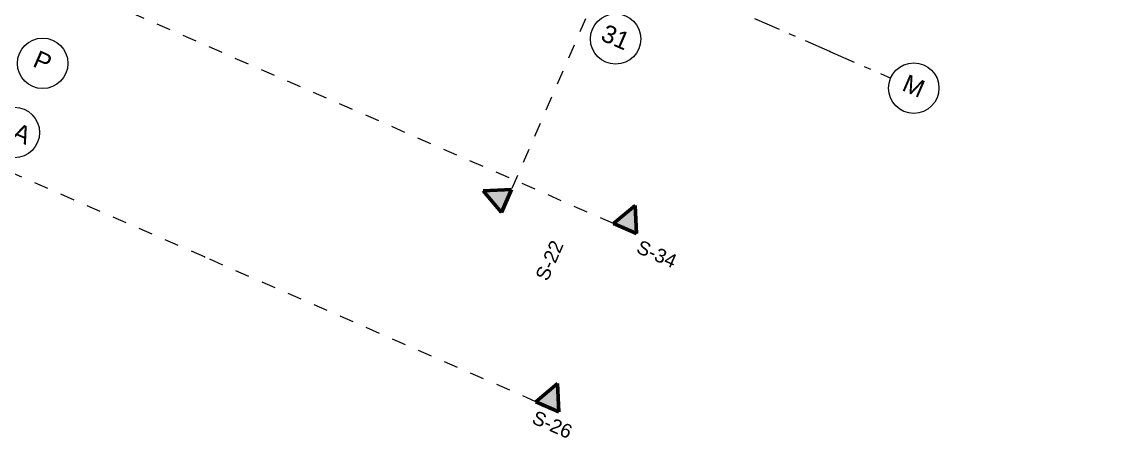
# Model space of a CAD drawing. Header units: millimetres. Extents: x -50172 to 74273, y -80883 to 11206.
# Drawn here: x 46 to 21834, y -62907 to -54664 of the extents above; entities that cross this region are included whole.
import ezdxf
from ezdxf.enums import TextEntityAlignment as Align

# ---------------------------------------------------------------- set-up
doc = ezdxf.new("R2010")
doc.units = ezdxf.units.MM
doc.header["$MEASUREMENT"] = 0
doc.linetypes.add('Dashed', pattern=[564.444447, 282.222223, -282.222223])
doc.linetypes.add('Double Dashed', pattern=[1093.611073, 529.166651, -211.666656, 141.111112, -211.666656])
doc.layers.add('A-95-MC_Marker_Section_P2.Marker', color=7, linetype='Continuous')
doc.layers.add('New_A-15-MG_Structural_Grid_Phase_2', color=7, linetype='Continuous')
doc.layers.add('A-95-MC_Marker_Section_P2.Marker_Pen_No__1', color=7, linetype='Continuous', lineweight=13)
doc.layers.add('A-95-MC_Marker_Section_P2.Marker_Pen_No__6', color=7, linetype='Continuous', lineweight=35)
doc.layers.add('A-95-MC_Marker_Section_P2.Marker_Pen_No__25', color=7, linetype='Continuous', lineweight=50, true_color=0x2a2a2a)
doc.layers.add('New_A-15-MG_Structural_Grid_Phase_2_Pen_No__222', color=7, linetype='Continuous', lineweight=13, true_color=0x65af33)
doc.styles.add('GENERATED_STYLE_4', font='')
doc.styles.get('GENERATED_STYLE_4').set_extended_font_data('Swis721 BT')

# ---------------------------------------------------------------- blocks, each defined once
blk = doc.blocks.new('Standard grid marker_13')
at = {"layer": 'New_A-15-MG_Structural_Grid_Phase_2_Pen_No__222', "linetype": 'Double Dashed'}
for p, q in [((2591, 0), (0, 0)), ((2591, 0), (20064, 0)), ((20064, 0), (22654, 0))]:
    blk.add_line(p, q, dxfattribs=at)
at = {"layer": 'New_A-15-MG_Structural_Grid_Phase_2_Pen_No__222', "linetype": 'Continuous'}
for centre in [(-500, 0), (23154, 0)]:
    blk.add_circle(centre, 500, dxfattribs=at)
at = {"layer": 'New_A-15-MG_Structural_Grid_Phase_2_Pen_No__222', "linetype": 'Double Dashed'}
for p in [(2591, 0), (2591, 0), (20064, 0), (20064, 0)]:
    blk.add_point(p, dxfattribs=at)
at = {"layer": 'New_A-15-MG_Structural_Grid_Phase_2_Pen_No__222', "style": 'GENERATED_STYLE_4'}
for tag, p in [('AC_MarkerText_1_0', (-500, 43)), ('AC_MarkerText_1_1', (23154, 43))]:
    blk.add_attdef(tag, text='', height=350, rotation=180, dxfattribs=at).set_placement(p, align=Align.MIDDLE_CENTER)
blk = doc.blocks.new('Standard grid marker_30')
at = {"layer": 'New_A-15-MG_Structural_Grid_Phase_2_Pen_No__222', "linetype": 'Double Dashed'}
for q in [(57055, 0), (0, 0)]:
    blk.add_line((1317, 0), q, dxfattribs=at)
at = {"layer": 'New_A-15-MG_Structural_Grid_Phase_2_Pen_No__222', "linetype": 'Continuous'}
blk.add_circle((-500, 0), 500, dxfattribs=at)
at = {"layer": 'New_A-15-MG_Structural_Grid_Phase_2_Pen_No__222', "linetype": 'Double Dashed'}
blk.add_point((1317, 0), dxfattribs=at)
blk.add_point((1317, 0), dxfattribs=at)
at = {"layer": 'New_A-15-MG_Structural_Grid_Phase_2_Pen_No__222', "style": 'GENERATED_STYLE_4'}
for tag, p in [('AC_MarkerText_1_0', (-500, 43)), ('AC_MarkerText_1_1', (58871, 43))]:
    blk.add_attdef(tag, text='', height=350, rotation=180, dxfattribs=at).set_placement(p, align=Align.MIDDLE_CENTER)
blk = doc.blocks.new('Standard grid marker_33')
at = {"layer": 'New_A-15-MG_Structural_Grid_Phase_2_Pen_No__222', "linetype": 'Continuous'}
blk.add_circle((-500, 0), 500, dxfattribs=at)
at = {"layer": 'New_A-15-MG_Structural_Grid_Phase_2_Pen_No__222', "style": 'GENERATED_STYLE_4'}
for tag, p in [('AC_MarkerText_1_0', (-500, 36)), ('AC_MarkerText_1_1', (27950, 36))]:
    blk.add_attdef(tag, text='', height=350, rotation=270, dxfattribs=at).set_placement(p, align=Align.MIDDLE_CENTER)
blk = doc.blocks.new('Standard grid marker_38')
at = {"layer": 'New_A-15-MG_Structural_Grid_Phase_2_Pen_No__222', "linetype": 'Continuous'}
blk.add_circle((-500, 0), 500, dxfattribs=at)
at = {"layer": 'New_A-15-MG_Structural_Grid_Phase_2_Pen_No__222', "style": 'GENERATED_STYLE_4'}
for tag, p in [('AC_MarkerText_1_0', (-500, 43)), ('AC_MarkerText_1_1', (24048, 43))]:
    blk.add_attdef(tag, text='', height=350, rotation=180, dxfattribs=at).set_placement(p, align=Align.MIDDLE_CENTER)
blk = doc.blocks.new('Cutting Plane_2_1', base_point=(21934, -30056))
at = {"layer": 'A-95-MC_Marker_Section_P2.Marker_Pen_No__25', "linetype": 'Continuous'}
blk.add_hatch(color=256, dxfattribs=at).paths.add_polyline_path([(9558, -58439), (9758, -57980), (9199, -58010)])
at = {"layer": 'A-95-MC_Marker_Section_P2.Marker_Pen_No__1', "linetype": 'Dashed'}
blk.add_line((21834, -30285), (9758, -57980), dxfattribs=at)
at = {"layer": 'A-95-MC_Marker_Section_P2.Marker_Pen_No__25', "linetype": 'Continuous'}
for p, q in [((9758, -57980), (9199, -58010)), ((9199, -58010), (9558, -58439)), ((9558, -58439), (9758, -57980))]:
    blk.add_line(p, q, dxfattribs=at)
at = {"layer": 'A-95-MC_Marker_Section_P2.Marker_Pen_No__6', "insert": (10479, -59817), "char_height": 275, "attachment_point": 7, "rotation": 66.4404, "style": 'GENERATED_STYLE_4'}
blk.add_mtext('\\A1;{\\fSwis721 BT|b0|i0|c0|p34;S-22}', dxfattribs=at)
blk = doc.blocks.new('Cutting Plane_5_1', base_point=(10470, -62287))
at = {"layer": 'A-95-MC_Marker_Section_P2.Marker_Pen_No__25', "linetype": 'Continuous'}
blk.add_hatch(color=256, dxfattribs=at).paths.add_polyline_path([(10700, -62387), (10241, -62187), (10670, -61828)])
at = {"layer": 'A-95-MC_Marker_Section_P2.Marker_Pen_No__1', "linetype": 'Dashed'}
for p, q in [((3665, -59319), (-44301, -38404)), ((10241, -62187), (3665, -59319))]:
    blk.add_line(p, q, dxfattribs=at)
blk.add_point((3665, -59319), dxfattribs=at)
at = {"layer": 'A-95-MC_Marker_Section_P2.Marker_Pen_No__25', "linetype": 'Continuous'}
for p, q in [((10241, -62187), (10670, -61828)), ((10670, -61828), (10700, -62387)), ((10700, -62387), (10241, -62187))]:
    blk.add_line(p, q, dxfattribs=at)
at = {"layer": 'A-95-MC_Marker_Section_P2.Marker_Pen_No__6', "insert": (10883, -62932), "char_height": 275, "attachment_point": 9, "rotation": 336.4404, "style": 'GENERATED_STYLE_4'}
blk.add_mtext('\\A1;{\\fSwis721 BT|b0|i0|c0|p34;S-26}', dxfattribs=at)
blk = doc.blocks.new('Cutting Plane_7_1', base_point=(12010, -58755))
at = {"layer": 'A-95-MC_Marker_Section_P2.Marker_Pen_No__25', "linetype": 'Continuous'}
blk.add_hatch(color=256, dxfattribs=at).paths.add_polyline_path([(12240, -58855), (11781, -58655), (12210, -58297)])
at = {"layer": 'A-95-MC_Marker_Section_P2.Marker_Pen_No__1', "linetype": 'Dashed'}
blk.add_line((11781, -58655), (-40955, -35660), dxfattribs=at)
at = {"layer": 'A-95-MC_Marker_Section_P2.Marker_Pen_No__25', "linetype": 'Continuous'}
for p, q in [((11781, -58655), (12210, -58297)), ((12210, -58297), (12240, -58855)), ((12240, -58855), (11781, -58655))]:
    blk.add_line(p, q, dxfattribs=at)
at = {"layer": 'A-95-MC_Marker_Section_P2.Marker_Pen_No__6', "insert": (12957, -59552), "char_height": 275, "attachment_point": 9, "rotation": 336.4404, "style": 'GENERATED_STYLE_4'}
blk.add_mtext('\\A1;{\\fSwis721 BT|b0|i0|c0|p34;S-34}', dxfattribs=at)

msp = doc.modelspace()

# ---------------------------------------------------------------- block references
at = {"layer": 'A-95-MC_Marker_Section_P2.Marker'}
for name, p in [('Cutting Plane_2_1', (21934.2, -30055.5)), ('Cutting Plane_7_1', (12010.4, -58755.3)), ('Cutting Plane_5_1', (10470.5, -62286.8))]:
    msp.add_blockref(name, p, dxfattribs=at)
at = {"layer": 'New_A-15-MG_Structural_Grid_Phase_2', "color": 8, "linetype": 'Continuous', "lineweight": 15}
ref = msp.add_blockref('Standard grid marker_33', (12025.6, -54541), dxfattribs=dict(at, zscale=1000, rotation=66.44041158399293))
ref.add_attrib('AC_MarkerText_1', '31', dxfattribs={"layer": 'New_A-15-MG_Structural_Grid_Phase_2_Pen_No__222', "color": 85, "true_color": 0x65af33, "height": 350, "rotation": 336.44041, "style": 'GENERATED_STYLE_4'}).set_placement((11825.8, -54962.9), align=Align.MIDDLE_CENTER)
ref = msp.add_blockref('Standard grid marker_30', (17283.6, -55774.3), dxfattribs=dict(at, zscale=1000, rotation=156.4404115839929))
ref.add_attrib('AC_MarkerText_1', 'M', dxfattribs={"layer": 'New_A-15-MG_Structural_Grid_Phase_2_Pen_No__222', "color": 85, "true_color": 0x65af33, "height": 350, "rotation": 336.44041, "style": 'GENERATED_STYLE_4'}).set_placement((17741.9, -55930.8), align=Align.MIDDLE_CENTER)
ref = msp.add_blockref('Standard grid marker_38', (-1.9, -55283.6), dxfattribs=dict(at, zscale=1000, rotation=156.4404115839929))
ref.add_attrib('AC_MarkerText_1', 'P', dxfattribs={"layer": 'New_A-15-MG_Structural_Grid_Phase_2_Pen_No__222', "color": 85, "true_color": 0x65af33, "height": 350, "rotation": 336.44041, "style": 'GENERATED_STYLE_4'}).set_placement((456.4, -55440), align=Align.MIDDLE_CENTER)
ref = msp.add_blockref('Standard grid marker_13', (-562.6, -56653.6), dxfattribs=dict(at, zscale=1000, rotation=156.4404115839914))
ref.add_attrib('AC_MarkerText_1', 'AA', dxfattribs={"layer": 'New_A-15-MG_Structural_Grid_Phase_2_Pen_No__222', "color": 85, "true_color": 0x65af33, "height": 350, "rotation": 336.44041, "style": 'GENERATED_STYLE_4'}).set_placement((-104.3, -56810), align=Align.MIDDLE_CENTER)
ref.add_attrib('AC_MarkerText_1_1', 'AA', dxfattribs={"layer": 'New_A-15-MG_Structural_Grid_Phase_2_Pen_No__222', "color": 85, "true_color": 0x65af33, "height": 350, "rotation": 336.44041, "style": 'GENERATED_STYLE_4'}).set_placement((-21786.7, -47355.4), align=Align.MIDDLE_CENTER)

doc.saveas('drawing.dxf')
